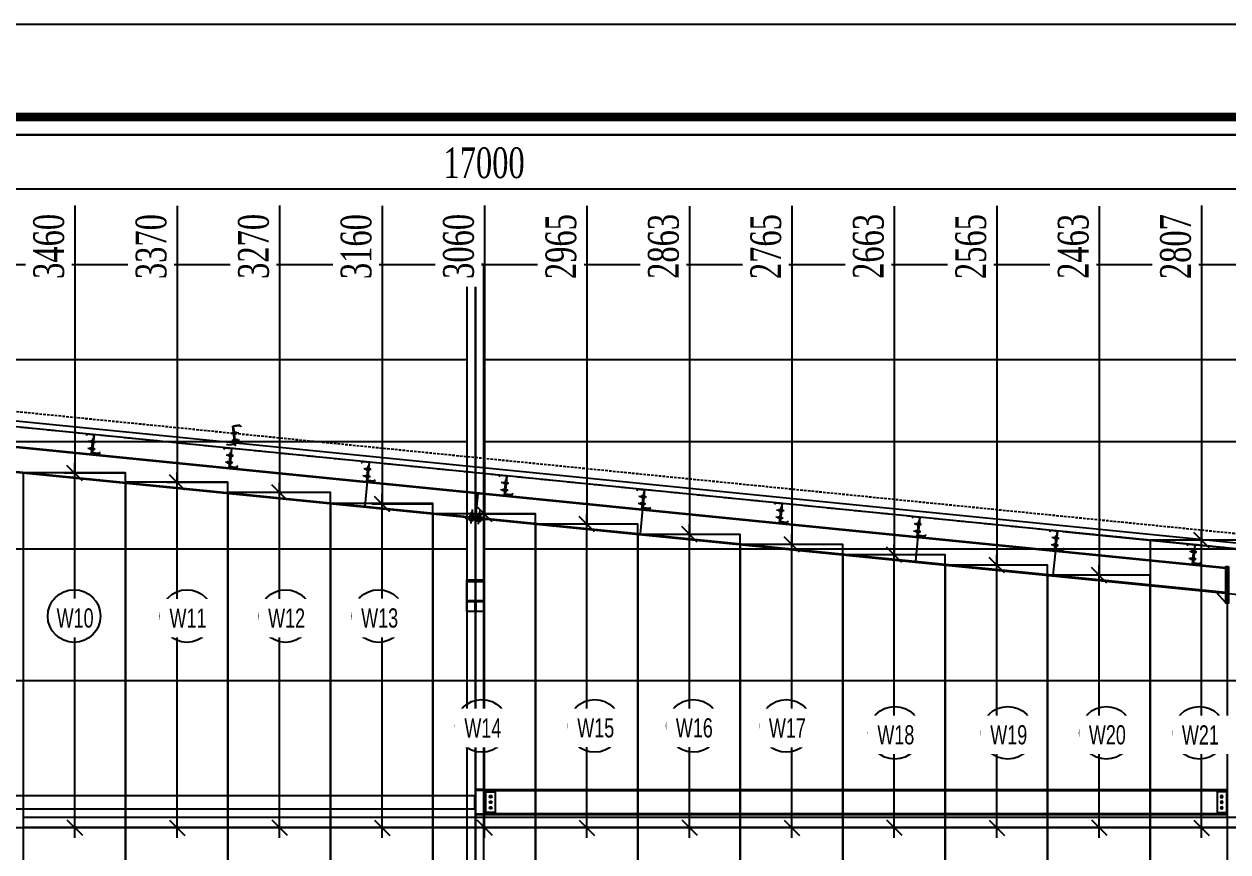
# Model space of a CAD drawing. Header units: inches. Extents: x 315041 to 662841, y -45540 to -35018.
# Drawn here: x 332699.5 to 332817, y -38357.5 to -38276.7 of the extents above; entities that cross this region are included whole.
import ezdxf

# ---------------------------------------------------------------- set-up
doc = ezdxf.new("R2010")
doc.units = ezdxf.units.IN
doc.header["$MEASUREMENT"] = 0
doc.linetypes.add('HIDDEN', pattern=[0.375, 0.25, -0.125])
for name, color, linetype in [('2', 2, 'Continuous'), ('2NET-VE', 8, 'Continuous'), ('3', 3, 'Continuous'), ('5', 5, 'Continuous'), ('6', 6, 'Continuous'), ('7', 7, 'Continuous'), ('8', 8, 'Continuous'), ('BAO KHUNG', 31, 'Continuous'), ('DIM', 8, 'Continuous'), ('GIANG', 1, 'Continuous')]:
    doc.layers.add(name, color=color, linetype=linetype)
doc.styles.add('ST1', font='times.ttf', dxfattribs={"width": 0.7})
doc.styles.add('ST1H', font='vnshxh.shx', dxfattribs={"width": 0.7})
doc.dimstyles.new('100', dxfattribs={"dimtxt": 3, "dimasz": 1.5, "dimexe": 1, "dimexo": 0, "dimgap": 1, "dimtad": 1, "dimdec": 0, "dimlfac": 100, "dimzin": 0, "dimdsep": 46, "dimtxsty": 'ST1', "dimblk": 'OBLIQUE', "dimcen": 1, "dimdle": 1, "dimclrd": 8, "dimclre": 8, "dimclrt": 3, "dimadec": 0, "dimazin": 0, "dimtfac": 1, "dimtdec": 0, "dimtix": 1, "dimtmove": 1, "dimatfit": 3, "dimfxl": 0, "dimtfill": 1, "dimtolj": 1, "dimtzin": 0, "dimlwd": -1, "dimlwe": -1, "dimarcsym": 1})

# ---------------------------------------------------------------- blocks, each defined once
blk = doc.blocks.new('A$C75D82031')
at = {"layer": '2', "color": 157, "linetype": 'Continuous'}
blk.add_lwpolyline([(0, 420), (594, 420), (594, 0), (0, 0)], close=True, dxfattribs=at)
at = {"layer": '7', "color": 147, "linetype": 'Continuous'}
blk.add_lwpolyline([(12.33, 57.61), (581.67, 57.61), (581.67, 409.19), (12.33, 409.19)], close=True, dxfattribs=at)
at = {"layer": 'BAO KHUNG', "color": 167, "linetype": 'Continuous', "const_width": 0.871}
blk.add_lwpolyline([(10.59, 9.07), (583.41, 9.07), (583.41, 410.93), (10.59, 410.93)], close=True, dxfattribs=at)
blk = doc.blocks.new('_Oblique')
at = {"color": 0, "linetype": 'ByBlock', "lineweight": -2}
blk.add_line((-0.5, -0.5), (0.5, 0.5), dxfattribs=at)
blk = doc.blocks.new('*D1036')
at = {"color": 8, "linetype": 'Continuous', "transparency": 16777216}
for p, q in [((332659.42, -38300.28), (332659.42, -38291.81)), ((332829.42, -38328.11), (332829.42, -38291.81)), ((332658.42, -38292.81), (332830.42, -38292.81))]:
    blk.add_line(p, q, dxfattribs=at)
at = {"layer": 'Defpoints', "color": 0, "transparency": 16777216}
for p in [(332829.42, -38292.81), (332659.42, -38300.28), (332829.42, -38328.11)]:
    blk.add_point(p, dxfattribs=at)
at = {"color": 8, "transparency": 16777216, "xscale": 1.5, "yscale": 1.5, "zscale": 1.5, "rotation": 180}
blk.add_blockref('_Oblique', (332659.42, -38292.81), dxfattribs=at)
at = {"color": 8, "transparency": 16777216, "xscale": 1.5, "yscale": 1.5, "zscale": 1.5}
blk.add_blockref('_Oblique', (332829.42, -38292.81), dxfattribs=at)
at = {"color": 3, "transparency": 16777216, "insert": (332744.42, -38290.28), "char_height": 3, "attachment_point": 5, "style": 'ST1', "bg_fill": 3, "box_fill_scale": 1.25, "bg_fill_color": 256, "bg_fill_true_color": 13158600, "bg_fill_transparency": 9393820}
blk.add_mtext('\\A1;17000', dxfattribs=at)
blk = doc.blocks.new('*U160')
at = {"color": 9, "const_width": 22}
blk.add_lwpolyline([(0, 0), (19, 0)], dxfattribs=at)
at = {"layer": '2NET-VE', "color": 8, "linetype": 'Continuous', "ltscale": 0.5}
for p, q in [((0, 10), (19, 10)), ((36, 9), (36, 9)), ((0, -10), (19, -10)), ((36, -9), (36, -9))]:
    blk.add_line(p, q, dxfattribs=at)
at = {"layer": '7', "color": 8, "linetype": 'Continuous'}
for p, q in [((35, 8), (36, 10)), ((35, -8), (37, 8)), ((36, 10), (37, 8)), ((37, 8), (39, 10)), ((38, -8), (40, 8)), ((39, 10), (40, 8)), ((40, 8), (41, 10)), ((40, -8), (42, 8)), ((41, 10), (42, 8)), ((42, 8), (43, 10)), ((43, 10), (44, 8)), ((43, -8), (44, 8)), ((44, 8), (46, 10)), ((45, -8), (47, 8)), ((45, -8), (47, 8)), ((46, 10), (47, 8)), ((47, 8), (48, 10)), ((47, -8), (49, 8)), ((48, 10), (49, 8)), ((49, 8), (51, 10)), ((50, -8), (52, 8)), ((50, -8), (52, 8)), ((50, -8), (52, 8)), ((51, 10), (52, 8)), ((52, 8), (53, 10)), ((52, -8), (54, 8)), ((53, 10), (54, 8)), ((60, 8), (54, 8)), ((60, 8), (60, -8)), ((35, -8), (34, -8)), ((35, -8), (36, -10)), ((35, -8), (35, -8)), ((36, -10), (38, -8)), ((38, -8), (39, -10)), ((39, -10), (40, -8)), ((40, -8), (41, -10)), ((41, -10), (43, -8)), ((43, -8), (43, -10)), ((43, -10), (45, -8)), ((45, -8), (46, -10)), ((46, -10), (47, -8)), ((47, -8), (48, -10)), ((48, -10), (50, -8)), ((50, -8), (51, -10)), ((51, -10), (52, -8)), ((52, -8), (60, -8))]:
    blk.add_line(p, q, dxfattribs=at)
at = {"layer": '8', "color": 8, "linetype": 'Continuous', "ltscale": 10}
blk.add_line((-43, 0), (89, 0), dxfattribs=at)
at = {"layer": '8', "color": 8, "linetype": 'Continuous'}
for p, q in [((-13, 11), (-13, 15)), ((-13, -15), (-13, 15)), ((-1, 19), (-12, 19)), ((-2, 11), (-11, 11)), ((0, 11), (0, 15)), ((0, -15), (0, 15)), ((19, -22), (19, 22)), ((19, 22), (22, 22)), ((22, -22), (22, 22)), ((22, 11), (22, 15)), ((22, -15), (22, 15)), ((23, 19), (33, 19)), ((23, 11), (33, 11)), ((34, 11), (34, 15)), ((34, -15), (34, 15)), ((-13, -11), (-13, -15)), ((-12, -19), (-1, -19)), ((-2, -11), (-11, -11)), ((0, -11), (0, -15)), ((19, -22), (22, -22)), ((22, -11), (22, -15)), ((23, -11), (33, -11)), ((33, -19), (23, -19)), ((34, -11), (34, -15))]:
    blk.add_line(p, q, dxfattribs=at)
for centre, radius, start, end in [((-6, 15), 6.98, 146.602, 180), ((-8, 15), 5.12, 180, 228.5476), ((-8, 7), 5.12, 131.4524, 180), ((-5, 15), 5.12, 311.4524, 0), ((-5, 7), 5.12, 0, 48.5476), ((-7, 15), 6.98, 0, 33.398), ((29, 15), 6.98, 146.602, 180), ((27, 15), 5.12, 180, 228.5476), ((27, 7), 5.12, 131.4524, 180), ((27, 15), 6.98, 0, 33.398), ((29, 15), 5.12, 311.4524, 0), ((29, 7), 5.12, 0, 48.5476), ((-8, -7), 5.12, 180, 228.5476), ((-8, -15), 5.12, 131.4524, 180), ((-6, -15), 6.98, 180, 213.398), ((-5, -7), 5.12, 311.4524, 0), ((-5, -15), 5.12, 0, 48.5476), ((-7, -15), 6.98, 326.602, 0), ((27, -7), 5.12, 180, 228.5476), ((27, -15), 5.12, 131.4524, 180), ((29, -15), 6.98, 180, 213.398), ((29, -7), 5.12, 311.4524, 0), ((29, -15), 5.12, 0, 48.5476), ((27, -15), 6.98, 326.602, 0)]:
    blk.add_arc(centre, radius, start, end, dxfattribs=at)
blk = doc.blocks.new('*U235')
at = {"layer": '2NET-VE', "ltscale": 0.5}
for p, q in [((0, 8), (9, 8)), ((23, 7), (23, 7)), ((0, -8), (9, -8)), ((23, -7), (23, -7))]:
    blk.add_line(p, q, dxfattribs=at)
at = {"layer": '7', "linetype": 'Continuous'}
for p, q in [((22, 6), (23, 8)), ((22, -6), (24, 6)), ((23, 8), (24, 6)), ((24, 6), (25, 8)), ((24, -6), (26, 6)), ((25, 8), (26, 6)), ((26, 6), (27, 8)), ((26, -6), (28, 6)), ((27, 8), (28, 6)), ((28, 6), (29, 8)), ((28, -6), (30, 6)), ((29, 8), (30, 6)), ((30, 6), (31, 8)), ((30, -6), (32, 6)), ((30, -6), (32, 6)), ((31, 8), (32, 6)), ((32, 6), (33, 8)), ((32, -6), (34, 6)), ((33, 8), (34, 6)), ((34, 6), (35, 8)), ((34, -6), (35, 6)), ((34, -6), (35, 6)), ((34, -6), (35, 6)), ((35, 8), (35, 6)), ((35, 6), (37, 8)), ((36, -6), (37, 6)), ((37, 8), (37, 6)), ((42, 6), (37, 6)), ((42, 6), (42, -6)), ((22, -6), (23, -8)), ((22, -6), (22, -6)), ((22, -6), (22, -6)), ((23, -8), (24, -6)), ((24, -6), (25, -8)), ((25, -8), (26, -6)), ((26, -6), (27, -8)), ((27, -8), (28, -6)), ((28, -6), (29, -8)), ((29, -8), (30, -6)), ((30, -6), (31, -8)), ((31, -8), (32, -6)), ((32, -6), (33, -8)), ((33, -8), (34, -6)), ((34, -6), (35, -8)), ((35, -8), (36, -6)), ((36, -6), (42, -6))]:
    blk.add_line(p, q, dxfattribs=at)
at = {"layer": '8', "linetype": 'Continuous'}
for p, q in [((-10, 9), (-10, 12)), ((-10, -12), (-10, 12)), ((-1, 15), (-9, 15)), ((-1, 9), (-9, 9)), ((0, 9), (0, 12)), ((0, -12), (0, 12)), ((9, -18), (9, 18)), ((9, 18), (11, 18)), ((11, -18), (11, 18)), ((11, 9), (11, 12)), ((11, -12), (11, 12)), ((12, 15), (21, 15)), ((13, 9), (20, 9)), ((22, 9), (22, 12)), ((22, -12), (22, 12)), ((-10, -9), (-10, -12)), ((-1, -9), (-9, -9)), ((-9, -15), (-1, -15)), ((0, -9), (0, -12)), ((9, -18), (11, -18)), ((11, -9), (11, -12)), ((21, -15), (12, -15)), ((13, -9), (20, -9)), ((22, -9), (22, -12))]:
    blk.add_line(p, q, dxfattribs=at)
at = {"layer": '8', "ltscale": 10}
blk.add_line((-33, 0), (65, 0), dxfattribs=at)
at = {"layer": '8', "linetype": 'Continuous'}
for centre, radius, start, end in [((-5, 12), 5.58, 146.602, 180), ((-6, 12), 4.1, 180, 228.5476), ((-6, 6), 4.1, 131.4524, 180), ((-6, 12), 5.58, 0, 33.398), ((-4, 12), 4.1, 311.4524, 0), ((-4, 6), 4.1, 0, 48.5476), ((17, 12), 5.58, 146.602, 180), ((16, 12), 4.1, 180, 228.5476), ((16, 6), 4.1, 131.4524, 180), ((18, 12), 4.1, 311.4524, 0), ((18, 6), 4.1, 0, 48.5476), ((16, 12), 5.58, 0, 33.398), ((-6, -6), 4.1, 180, 228.5476), ((-6, -12), 4.1, 131.4524, 180), ((-5, -12), 5.58, 180, 213.398), ((-4, -6), 4.1, 311.4524, 0), ((-4, -12), 4.1, 0, 48.5476), ((-6, -12), 5.58, 326.602, 0), ((16, -6), 4.1, 180, 228.5476), ((16, -12), 4.1, 131.4524, 180), ((17, -12), 5.58, 180, 213.398), ((18, -6), 4.1, 311.4524, 0), ((18, -12), 4.1, 0, 48.5476), ((16, -12), 5.58, 326.602, 0)]:
    blk.add_arc(centre, radius, start, end, dxfattribs=at)
blk = doc.blocks.new('*U234')
at = {"layer": '2NET-VE', "ltscale": 0.5}
for p, q in [((0, 8), (9, 8)), ((23, 7), (23, 7)), ((0, -8), (9, -8)), ((23, -7), (23, -7))]:
    blk.add_line(p, q, dxfattribs=at)
at = {"layer": '7', "linetype": 'Continuous'}
for p, q in [((22, 6), (23, 8)), ((22, -6), (24, 6)), ((23, 8), (24, 6)), ((24, 6), (25, 8)), ((24, -6), (26, 6)), ((25, 8), (26, 6)), ((26, 6), (27, 8)), ((26, -6), (28, 6)), ((27, 8), (28, 6)), ((28, 6), (29, 8)), ((28, -6), (30, 6)), ((29, 8), (30, 6)), ((30, 6), (31, 8)), ((30, -6), (32, 6)), ((30, -6), (32, 6)), ((31, 8), (32, 6)), ((32, 6), (33, 8)), ((32, -6), (34, 6)), ((33, 8), (34, 6)), ((34, 6), (35, 8)), ((34, -6), (35, 6)), ((34, -6), (35, 6)), ((34, -6), (35, 6)), ((35, 8), (35, 6)), ((35, 6), (37, 8)), ((36, -6), (37, 6)), ((37, 8), (37, 6)), ((42, 6), (37, 6)), ((42, 6), (42, -6)), ((22, -6), (23, -8)), ((22, -6), (22, -6)), ((22, -6), (22, -6)), ((23, -8), (24, -6)), ((24, -6), (25, -8)), ((25, -8), (26, -6)), ((26, -6), (27, -8)), ((27, -8), (28, -6)), ((28, -6), (29, -8)), ((29, -8), (30, -6)), ((30, -6), (31, -8)), ((31, -8), (32, -6)), ((32, -6), (33, -8)), ((33, -8), (34, -6)), ((34, -6), (35, -8)), ((35, -8), (36, -6)), ((36, -6), (42, -6))]:
    blk.add_line(p, q, dxfattribs=at)
at = {"layer": '8', "linetype": 'Continuous'}
for p, q in [((-10, 9), (-10, 12)), ((-10, -12), (-10, 12)), ((-1, 15), (-9, 15)), ((-1, 9), (-9, 9)), ((0, 9), (0, 12)), ((0, -12), (0, 12)), ((9, -18), (9, 18)), ((9, 18), (11, 18)), ((11, -18), (11, 18)), ((11, 9), (11, 12)), ((11, -12), (11, 12)), ((12, 15), (21, 15)), ((13, 9), (20, 9)), ((22, 9), (22, 12)), ((22, -12), (22, 12)), ((-10, -9), (-10, -12)), ((-1, -9), (-9, -9)), ((-9, -15), (-1, -15)), ((0, -9), (0, -12)), ((9, -18), (11, -18)), ((11, -9), (11, -12)), ((21, -15), (12, -15)), ((13, -9), (20, -9)), ((22, -9), (22, -12))]:
    blk.add_line(p, q, dxfattribs=at)
at = {"layer": '8', "ltscale": 10}
blk.add_line((-33, 0), (65, 0), dxfattribs=at)
at = {"layer": '8', "linetype": 'Continuous'}
for centre, radius, start, end in [((-5, 12), 5.58, 146.602, 180), ((-6, 12), 4.1, 180, 228.5476), ((-6, 6), 4.1, 131.4524, 180), ((-6, 12), 5.58, 0, 33.398), ((-4, 12), 4.1, 311.4524, 0), ((-4, 6), 4.1, 0, 48.5476), ((17, 12), 5.58, 146.602, 180), ((16, 12), 4.1, 180, 228.5476), ((16, 6), 4.1, 131.4524, 180), ((18, 12), 4.1, 311.4524, 0), ((18, 6), 4.1, 0, 48.5476), ((16, 12), 5.58, 0, 33.398), ((-6, -6), 4.1, 180, 228.5476), ((-6, -12), 4.1, 131.4524, 180), ((-5, -12), 5.58, 180, 213.398), ((-4, -6), 4.1, 311.4524, 0), ((-4, -12), 4.1, 0, 48.5476), ((-6, -12), 5.58, 326.602, 0), ((16, -6), 4.1, 180, 228.5476), ((16, -12), 4.1, 131.4524, 180), ((17, -12), 5.58, 180, 213.398), ((18, -6), 4.1, 311.4524, 0), ((18, -12), 4.1, 0, 48.5476), ((16, -12), 5.58, 326.602, 0)]:
    blk.add_arc(centre, radius, start, end, dxfattribs=at)
blk = doc.blocks.new('XM150')
at = {"layer": '2', "ltscale": 0.015}
for p, q in [((69, 180), (1, 180)), ((1, 1), (1, 180)), ((2, 179), (2, 0)), ((2, 179), (68, 179)), ((75, 166), (68, 179)), ((69, 180), (76, 167)), ((76, 167), (75, 166)), ((-74, 13), (-73, 14)), ((-66, 0), (-74, 13)), ((-73, 14), (-65, 1)), ((2, 0), (-66, 0)), ((-65, 1), (1, 1))]:
    blk.add_line(p, q, dxfattribs=at)
at = {"layer": '5'}
blk.add_lwpolyline([(8, -10), (8, 140), (2, 140), (2, -10), (8, -10)], close=True, dxfattribs=at)
at = {"layer": 'GIANG', "xscale": 0.7499999999999999, "yscale": 0.7499999999999999, "zscale": 0.7499999999999999}
for name, p in [('*U235', (1, 110)), ('*U234', (1, 40))]:
    blk.add_blockref(name, p, dxfattribs=at)
blk = doc.blocks.new('*U962')
at = {"layer": '2', "xscale": 0.008333333333333335, "yscale": 0.008333333333333335, "zscale": 0.008333333333333335, "rotation": 5.710593137616317}
blk.add_blockref('XM150', (0.083, -0.704), dxfattribs=at)
blk = doc.blocks.new('*U963')
at = {"layer": 'DIM', "color": 0, "linetype": 'ByBlock', "lineweight": -2, "transparency": 16777216}
for p in [(0, 0), (-11.194, -1.119), (-22.388, -2.239), (-33.583, -3.358), (-44.777, -4.478), (-55.971, -5.597), (-67.165, -6.717), (-78.359, -7.836), (-89.553, -8.955)]:
    blk.add_blockref('*U962', p, dxfattribs=at)
blk = doc.blocks.new('A$C2C995D6F')
at = {"layer": '7'}
for p, q in [((0.252, 0.126), (0, 0.126)), ((0.126, 0.252), (0.126, 0))]:
    blk.add_line(p, q, dxfattribs=at)
blk.add_circle((0.126, 0.126), 0.0917, dxfattribs=at)
blk = doc.blocks.new('A$C69F028B4')
at = {"layer": '2'}
for points in [[(0, 1.617), (1.375, 1.617), (1.375, 1.667), (0, 1.667)], [(0.667, 0.05), (0.708, 0.05), (0.708, 1.617), (0.667, 1.617)], [(0, 0), (1.375, 0), (1.375, 0.05), (0, 0.05)]]:
    blk.add_lwpolyline(points, close=True, dxfattribs=at)
blk = doc.blocks.new('*D1089')
at = {"color": 8, "linetype": 'Continuous', "transparency": 16777216}
for p, q in [((332704.46, -38294.44), (332704.46, -38320.56)), ((332704.46, -38356.16), (332704.46, -38319.56)), ((332709.42, -38320.56), (332703.46, -38320.56)), ((332709.42, -38355.16), (332703.46, -38355.16))]:
    blk.add_line(p, q, dxfattribs=at)
at = {"layer": 'Defpoints', "color": 0, "transparency": 16777216}
for p in [(332704.46, -38320.56), (332709.42, -38320.56), (332709.42, -38355.16)]:
    blk.add_point(p, dxfattribs=at)
at = {"color": 8, "transparency": 16777216, "xscale": 1.5, "yscale": 1.5, "zscale": 1.5}
for p, rotation in [((332704.46, -38320.56), 90), ((332704.46, -38355.16), 270)]:
    blk.add_blockref('_Oblique', p, dxfattribs=dict(at, rotation=rotation))
at = {"color": 5, "transparency": 16777216, "insert": (332701.94, -38298.42), "char_height": 3, "attachment_point": 5, "rotation": 90, "style": 'ST1', "bg_fill": 3, "box_fill_scale": 1.25, "bg_fill_color": 256, "bg_fill_true_color": 13158600, "bg_fill_transparency": 1019152}
blk.add_mtext('\\A1;3460', dxfattribs=at)
blk = doc.blocks.new('*D1090')
at = {"color": 8, "linetype": 'Continuous', "transparency": 16777216}
for p, q in [((332714.46, -38294.46), (332714.46, -38321.48)), ((332719.42, -38321.48), (332713.46, -38321.48)), ((332714.46, -38356.17), (332714.46, -38320.48)), ((332719.42, -38355.17), (332713.46, -38355.17))]:
    blk.add_line(p, q, dxfattribs=at)
at = {"layer": 'Defpoints', "color": 0, "transparency": 16777216}
for p in [(332714.46, -38321.48), (332719.42, -38321.48), (332719.42, -38355.17)]:
    blk.add_point(p, dxfattribs=at)
at = {"color": 8, "transparency": 16777216, "xscale": 1.5, "yscale": 1.5, "zscale": 1.5}
for p, rotation in [((332714.46, -38321.48), 90), ((332714.46, -38355.17), 270)]:
    blk.add_blockref('_Oblique', p, dxfattribs=dict(at, rotation=rotation))
at = {"color": 5, "transparency": 16777216, "insert": (332711.93, -38298.44), "char_height": 3, "attachment_point": 5, "rotation": 90, "style": 'ST1', "bg_fill": 3, "box_fill_scale": 1.25, "bg_fill_color": 256, "bg_fill_true_color": 13158600, "bg_fill_transparency": 11621044}
blk.add_mtext('\\A1;3370', dxfattribs=at)
blk = doc.blocks.new('*D1091')
at = {"color": 8, "linetype": 'Continuous', "transparency": 16777216}
for p, q in [((332724.46, -38294.44), (332724.46, -38322.46)), ((332724.46, -38356.16), (332724.46, -38321.46)), ((332729.42, -38322.46), (332723.46, -38322.46)), ((332729.42, -38355.16), (332723.46, -38355.16))]:
    blk.add_line(p, q, dxfattribs=at)
at = {"layer": 'Defpoints', "color": 0, "transparency": 16777216}
for p in [(332724.46, -38322.46), (332729.42, -38322.46), (332729.42, -38355.16)]:
    blk.add_point(p, dxfattribs=at)
at = {"color": 8, "transparency": 16777216, "xscale": 1.5, "yscale": 1.5, "zscale": 1.5}
for p, rotation in [((332724.46, -38322.46), 90), ((332724.46, -38355.16), 270)]:
    blk.add_blockref('_Oblique', p, dxfattribs=dict(at, rotation=rotation))
at = {"color": 5, "transparency": 16777216, "insert": (332721.93, -38298.42), "char_height": 3, "attachment_point": 5, "rotation": 90, "style": 'ST1', "bg_fill": 3, "box_fill_scale": 1.25, "bg_fill_color": 256, "bg_fill_true_color": 13158600, "bg_fill_transparency": 11621044}
blk.add_mtext('\\A1;3270', dxfattribs=at)
blk = doc.blocks.new('*D1092')
at = {"color": 8, "linetype": 'Continuous', "transparency": 16777216}
for p, q in [((332734.46, -38294.46), (332734.46, -38323.58)), ((332734.46, -38356.17), (332734.46, -38322.58)), ((332739.42, -38323.58), (332733.46, -38323.58)), ((332739.42, -38355.17), (332733.46, -38355.17))]:
    blk.add_line(p, q, dxfattribs=at)
at = {"layer": 'Defpoints', "color": 0, "transparency": 16777216}
for p in [(332734.46, -38323.58), (332739.42, -38323.58), (332739.42, -38355.17)]:
    blk.add_point(p, dxfattribs=at)
at = {"color": 8, "transparency": 16777216, "xscale": 1.5, "yscale": 1.5, "zscale": 1.5}
for p, rotation in [((332734.46, -38323.58), 90), ((332734.46, -38355.17), 270)]:
    blk.add_blockref('_Oblique', p, dxfattribs=dict(at, rotation=rotation))
at = {"color": 5, "transparency": 16777216, "insert": (332731.94, -38298.44), "char_height": 3, "attachment_point": 5, "rotation": 90, "style": 'ST1', "bg_fill": 3, "box_fill_scale": 1.25, "bg_fill_color": 256, "bg_fill_true_color": 13158600, "bg_fill_transparency": 11621044}
blk.add_mtext('\\A1;3160', dxfattribs=at)
blk = doc.blocks.new('*D1093')
at = {"color": 8, "linetype": 'Continuous', "transparency": 16777216}
for p, q in [((332744.46, -38294.44), (332744.46, -38324.56)), ((332744.46, -38356.16), (332744.46, -38323.56)), ((332749.42, -38324.56), (332743.46, -38324.56)), ((332749.42, -38355.16), (332743.46, -38355.16))]:
    blk.add_line(p, q, dxfattribs=at)
at = {"layer": 'Defpoints', "color": 0, "transparency": 16777216}
for p in [(332744.46, -38324.56), (332749.42, -38324.56), (332749.42, -38355.16)]:
    blk.add_point(p, dxfattribs=at)
at = {"color": 8, "transparency": 16777216, "xscale": 1.5, "yscale": 1.5, "zscale": 1.5}
for p, rotation in [((332744.46, -38324.56), 90), ((332744.46, -38355.16), 270)]:
    blk.add_blockref('_Oblique', p, dxfattribs=dict(at, rotation=rotation))
at = {"color": 5, "transparency": 16777216, "insert": (332741.94, -38298.42), "char_height": 3, "attachment_point": 5, "rotation": 90, "style": 'ST1', "bg_fill": 3, "box_fill_scale": 1.25, "bg_fill_color": 256, "bg_fill_true_color": 13158600, "bg_fill_transparency": 9778192}
blk.add_mtext('\\A1;3060', dxfattribs=at)
blk = doc.blocks.new('*D1094')
at = {"color": 8, "linetype": 'Continuous', "transparency": 16777216}
for p, q in [((332754.46, -38294.47), (332754.46, -38325.53)), ((332754.46, -38356.17), (332754.46, -38324.53)), ((332759.42, -38325.53), (332753.46, -38325.53)), ((332759.42, -38355.17), (332753.46, -38355.17))]:
    blk.add_line(p, q, dxfattribs=at)
at = {"layer": 'Defpoints', "color": 0, "transparency": 16777216}
for p in [(332754.46, -38325.53), (332759.42, -38325.53), (332759.42, -38355.17)]:
    blk.add_point(p, dxfattribs=at)
at = {"color": 8, "transparency": 16777216, "xscale": 1.5, "yscale": 1.5, "zscale": 1.5}
for p, rotation in [((332754.46, -38325.53), 90), ((332754.46, -38355.17), 270)]:
    blk.add_blockref('_Oblique', p, dxfattribs=dict(at, rotation=rotation))
at = {"color": 5, "transparency": 16777216, "insert": (332751.93, -38298.44), "char_height": 3, "attachment_point": 5, "rotation": 90, "style": 'ST1', "bg_fill": 3, "box_fill_scale": 1.25, "bg_fill_color": 256, "bg_fill_true_color": 13158600, "bg_fill_transparency": 9783136}
blk.add_mtext('\\A1;2965', dxfattribs=at)
blk = doc.blocks.new('*D1095')
at = {"color": 8, "linetype": 'Continuous', "transparency": 16777216}
for p, q in [((332764.46, -38294.48), (332764.46, -38326.53)), ((332764.46, -38356.16), (332764.46, -38325.53)), ((332769.42, -38326.53), (332763.46, -38326.53)), ((332769.42, -38355.16), (332763.46, -38355.16))]:
    blk.add_line(p, q, dxfattribs=at)
at = {"layer": 'Defpoints', "color": 0, "transparency": 16777216}
for p in [(332764.46, -38326.53), (332769.42, -38326.53), (332769.42, -38355.16)]:
    blk.add_point(p, dxfattribs=at)
at = {"color": 8, "transparency": 16777216, "xscale": 1.5, "yscale": 1.5, "zscale": 1.5}
for p, rotation in [((332764.46, -38326.53), 90), ((332764.46, -38355.16), 270)]:
    blk.add_blockref('_Oblique', p, dxfattribs=dict(at, rotation=rotation))
at = {"color": 5, "transparency": 16777216, "insert": (332761.94, -38298.42), "char_height": 3, "attachment_point": 5, "rotation": 90, "style": 'ST1', "bg_fill": 3, "box_fill_scale": 1.25, "bg_fill_color": 256, "bg_fill_true_color": 13158600, "bg_fill_transparency": 9788096}
blk.add_mtext('\\A1;2863', dxfattribs=at)
blk = doc.blocks.new('*D1096')
at = {"color": 8, "linetype": 'Continuous', "transparency": 16777216}
for p, q in [((332774.46, -38294.47), (332774.46, -38327.53)), ((332774.46, -38356.17), (332774.46, -38326.53)), ((332779.42, -38327.53), (332773.46, -38327.53)), ((332779.42, -38355.17), (332773.46, -38355.17))]:
    blk.add_line(p, q, dxfattribs=at)
at = {"layer": 'Defpoints', "color": 0, "transparency": 16777216}
for p in [(332774.46, -38327.53), (332779.42, -38327.53), (332779.42, -38355.17)]:
    blk.add_point(p, dxfattribs=at)
at = {"color": 8, "transparency": 16777216, "xscale": 1.5, "yscale": 1.5, "zscale": 1.5}
for p, rotation in [((332774.46, -38327.53), 90), ((332774.46, -38355.17), 270)]:
    blk.add_blockref('_Oblique', p, dxfattribs=dict(at, rotation=rotation))
at = {"color": 5, "transparency": 16777216, "insert": (332771.93, -38298.44), "char_height": 3, "attachment_point": 5, "rotation": 90, "style": 'ST1', "bg_fill": 3, "box_fill_scale": 1.25, "bg_fill_color": 256, "bg_fill_true_color": 13158600, "bg_fill_transparency": 9793040}
blk.add_mtext('\\A1;2765', dxfattribs=at)
blk = doc.blocks.new('*D1097')
at = {"color": 8, "linetype": 'Continuous', "transparency": 16777216}
for p, q in [((332784.46, -38294.48), (332784.46, -38328.53)), ((332789.42, -38328.53), (332783.46, -38328.53)), ((332784.46, -38356.16), (332784.46, -38327.53)), ((332789.42, -38355.16), (332783.46, -38355.16))]:
    blk.add_line(p, q, dxfattribs=at)
at = {"layer": 'Defpoints', "color": 0, "transparency": 16777216}
for p in [(332784.46, -38328.53), (332789.42, -38328.53), (332789.42, -38355.16)]:
    blk.add_point(p, dxfattribs=at)
at = {"color": 8, "transparency": 16777216, "xscale": 1.5, "yscale": 1.5, "zscale": 1.5}
for p, rotation in [((332784.46, -38328.53), 90), ((332784.46, -38355.16), 270)]:
    blk.add_blockref('_Oblique', p, dxfattribs=dict(at, rotation=rotation))
at = {"color": 5, "transparency": 16777216, "insert": (332781.94, -38298.42), "char_height": 3, "attachment_point": 5, "rotation": 90, "style": 'ST1', "bg_fill": 3, "box_fill_scale": 1.25, "bg_fill_color": 256, "bg_fill_true_color": 13158600, "bg_fill_transparency": 11621044}
blk.add_mtext('\\A1;2663', dxfattribs=at)
blk = doc.blocks.new('*D1098')
at = {"color": 8, "linetype": 'Continuous', "transparency": 16777216}
for p, q in [((332794.46, -38294.47), (332794.46, -38329.53)), ((332794.46, -38356.17), (332794.46, -38328.53)), ((332799.42, -38329.53), (332793.46, -38329.53)), ((332799.42, -38355.17), (332793.46, -38355.17))]:
    blk.add_line(p, q, dxfattribs=at)
at = {"layer": 'Defpoints', "color": 0, "transparency": 16777216}
for p in [(332794.46, -38329.53), (332799.42, -38329.53), (332799.42, -38355.17)]:
    blk.add_point(p, dxfattribs=at)
at = {"color": 8, "transparency": 16777216, "xscale": 1.5, "yscale": 1.5, "zscale": 1.5}
for p, rotation in [((332794.46, -38329.53), 90), ((332794.46, -38355.17), 270)]:
    blk.add_blockref('_Oblique', p, dxfattribs=dict(at, rotation=rotation))
at = {"color": 5, "transparency": 16777216, "insert": (332791.94, -38298.44), "char_height": 3, "attachment_point": 5, "rotation": 90, "style": 'ST1', "bg_fill": 3, "box_fill_scale": 1.25, "bg_fill_color": 256, "bg_fill_true_color": 13158600, "bg_fill_transparency": 11621172}
blk.add_mtext('\\A1;2565', dxfattribs=at)
blk = doc.blocks.new('*D1099')
at = {"color": 8, "linetype": 'Continuous', "transparency": 16777216}
for p, q in [((332804.46, -38294.48), (332804.46, -38330.53)), ((332804.46, -38356.16), (332804.46, -38329.53)), ((332809.42, -38330.53), (332803.46, -38330.53)), ((332809.42, -38355.16), (332803.46, -38355.16))]:
    blk.add_line(p, q, dxfattribs=at)
at = {"layer": 'Defpoints', "color": 0, "transparency": 16777216}
for p in [(332804.46, -38330.53), (332809.42, -38330.53), (332809.42, -38355.16)]:
    blk.add_point(p, dxfattribs=at)
at = {"color": 8, "transparency": 16777216, "xscale": 1.5, "yscale": 1.5, "zscale": 1.5}
for p, rotation in [((332804.46, -38330.53), 90), ((332804.46, -38355.16), 270)]:
    blk.add_blockref('_Oblique', p, dxfattribs=dict(at, rotation=rotation))
at = {"color": 5, "transparency": 16777216, "insert": (332801.94, -38298.42), "char_height": 3, "attachment_point": 5, "rotation": 90, "style": 'ST1', "bg_fill": 3, "box_fill_scale": 1.25, "bg_fill_color": 256, "bg_fill_true_color": 13158600, "bg_fill_transparency": 1019152}
blk.add_mtext('\\A1;2463', dxfattribs=at)
blk = doc.blocks.new('*D1100')
at = {"color": 8, "linetype": 'Continuous', "transparency": 16777216}
for p, q in [((332814.46, -38294.44), (332814.46, -38327.11)), ((332814.46, -38356.17), (332814.46, -38326.11)), ((332819.42, -38327.11), (332813.46, -38327.11)), ((332819.42, -38355.17), (332813.46, -38355.17))]:
    blk.add_line(p, q, dxfattribs=at)
at = {"layer": 'Defpoints', "color": 0, "transparency": 16777216}
for p in [(332814.46, -38327.11), (332819.42, -38327.11), (332819.42, -38355.17)]:
    blk.add_point(p, dxfattribs=at)
at = {"color": 8, "transparency": 16777216, "xscale": 1.5, "yscale": 1.5, "zscale": 1.5}
for p, rotation in [((332814.46, -38327.11), 90), ((332814.46, -38355.17), 270)]:
    blk.add_blockref('_Oblique', p, dxfattribs=dict(at, rotation=rotation))
at = {"color": 5, "transparency": 16777216, "insert": (332811.93, -38298.44), "char_height": 3, "attachment_point": 5, "rotation": 90, "style": 'ST1', "bg_fill": 3, "box_fill_scale": 1.25, "bg_fill_color": 256, "bg_fill_true_color": 13158600, "bg_fill_transparency": 11621560}
blk.add_mtext('\\A1;2807', dxfattribs=at)

msp = doc.modelspace()

# ---------------------------------------------------------------- linework, layer by layer
at = {"color": 8}
msp.add_lwpolyline([(332591.7733, -38287.5287), (332876.4423, -38287.5287), (332876.4423, -38639.1085), (332591.7733, -38639.1085)], close=True, dxfattribs=at)
at = {"color": 5}
for points in [[(332699.4248, -38355.1049), (332709.4248, -38355.1049), (332709.4248, -38320.5298), (332699.4248, -38320.5298)], [(332709.4248, -38355.1049), (332719.4248, -38355.1049), (332719.4248, -38321.4494), (332709.4248, -38321.4494)], [(332719.4248, -38355.1049), (332729.4248, -38355.1049), (332729.4248, -38322.4494), (332719.4248, -38322.4494)], [(332729.4248, -38355.1049), (332739.4248, -38355.1049), (332739.4248, -38323.5298), (332729.4248, -38323.5298)], [(332739.4248, -38355.1049), (332749.4248, -38355.1049), (332749.4248, -38324.5298), (332739.4248, -38324.5298)], [(332749.4248, -38355.1049), (332759.4248, -38355.1049), (332759.4248, -38325.5298), (332749.4248, -38325.5298)], [(332759.4248, -38355.1049), (332769.4248, -38355.1049), (332769.4248, -38326.5298), (332759.4248, -38326.5298)], [(332809.4248, -38355.1049), (332819.4248, -38355.1049), (332819.4248, -38327.1079), (332809.4248, -38327.1079)], [(332769.4248, -38355.1049), (332779.4248, -38355.1049), (332779.4248, -38327.5298), (332769.4248, -38327.5298)], [(332779.4248, -38355.1049), (332789.4248, -38355.1049), (332789.4248, -38328.5298), (332779.4248, -38328.5298)], [(332789.4248, -38355.1049), (332799.4248, -38355.1049), (332799.4248, -38329.5298), (332789.4248, -38329.5298)], [(332799.4248, -38355.1049), (332809.4248, -38355.1049), (332809.4248, -38330.5298), (332799.4248, -38330.5298)]]:
    msp.add_lwpolyline(points, close=True, dxfattribs=at)
at = {"color": 4}
for points in [[(332699.4248, -38410.1749), (332709.4248, -38410.1749), (332709.4248, -38354.1749), (332699.4248, -38354.1749)], [(332709.4248, -38410.1749), (332719.4248, -38410.1749), (332719.4248, -38354.1749), (332709.4248, -38354.1749)], [(332719.4248, -38410.1749), (332729.4248, -38410.1749), (332729.4248, -38354.1749), (332719.4248, -38354.1749)], [(332729.4248, -38410.1749), (332739.4248, -38410.1749), (332739.4248, -38354.1749), (332729.4248, -38354.1749)], [(332739.4248, -38410.1749), (332749.4248, -38410.1749), (332749.4248, -38354.1749), (332739.4248, -38354.1749)], [(332749.4248, -38410.1749), (332759.4248, -38410.1749), (332759.4248, -38354.1749), (332749.4248, -38354.1749)], [(332759.4248, -38410.1749), (332769.4248, -38410.1749), (332769.4248, -38354.1749), (332759.4248, -38354.1749)], [(332769.4248, -38410.1749), (332779.4248, -38410.1749), (332779.4248, -38354.1749), (332769.4248, -38354.1749)], [(332779.4248, -38410.1749), (332789.4248, -38410.1749), (332789.4248, -38354.1749), (332779.4248, -38354.1749)], [(332789.4248, -38410.1749), (332799.4248, -38410.1749), (332799.4248, -38354.1749), (332789.4248, -38354.1749)], [(332799.4248, -38410.1749), (332809.4248, -38410.1749), (332809.4248, -38354.1749), (332799.4248, -38354.1749)], [(332809.4248, -38410.1749), (332819.4248, -38410.1749), (332819.4248, -38354.1749), (332809.4248, -38354.1749)]]:
    msp.add_lwpolyline(points, close=True, dxfattribs=at)
at = {"layer": '2', "color": 9}
for p, q in [((332825.7237, -38340.8416), (332661.4248, -38340.8416)), ((332825.7237, -38355.1749), (332661.4248, -38355.1749))]:
    msp.add_line(p, q, dxfattribs=at)
at = {"layer": '3', "color": 9}
for p, q in [((332823.6062, -38327.9733), (332695.2248, -38315.1351)), ((332823.5515, -38328.5206), (332695.2248, -38315.6879))]:
    msp.add_line(p, q, dxfattribs=at)
at = {"layer": '5', "color": 9}
for p, q in [((332661.4346, -38300.1758), (332825.7154, -38300.1758)), ((332661.4346, -38309.4641), (332742.7498, -38309.4641)), ((332744.3998, -38309.4641), (332825.7154, -38309.4641)), ((332661.4346, -38317.4824), (332742.7498, -38317.4824)), ((332744.3998, -38317.4824), (332825.7154, -38317.4824)), ((332742.7498, -38327.9806), (332661.3248, -38327.9806)), ((332825.8237, -38327.9806), (332744.3998, -38327.9806))]:
    msp.add_line(p, q, dxfattribs=at)
at = {"layer": '6', "color": 9, "linetype": 'HIDDEN'}
msp.add_lwpolyline([(332823.3358, -38328.499), (332695.6461, -38315.73), (332695.7955, -38314.2359), (332823.4852, -38327.0049)], close=True, dxfattribs=at)
at = {"layer": '6', "color": 9}
msp.add_lwpolyline([(332816.9753, -38351.6758), (332815.9753, -38351.6758), (332815.9753, -38353.6758), (332816.9753, -38353.6758)], close=True, dxfattribs=at)
at = {"layer": '8', "color": 9}
for p, q in [((332695.3448, -38317.6094), (332816.8353, -38329.7584)), ((332695.3448, -38317.6898), (332816.8353, -38329.8388)), ((332695.3448, -38320.0414), (332816.8353, -38332.1905)), ((332695.3448, -38320.1218), (332816.8353, -38332.2709)), ((332733.0238, -38321.3773), (332732.783, -38323.7853)), ((332743.5647, -38324.8634), (332743.7976, -38322.535)), ((332743.6244, -38324.8694), (332743.8573, -38322.541)), ((332759.8898, -38324.0639), (332759.649, -38326.4719)), ((332786.7558, -38326.7505), (332786.515, -38329.1585)), ((332800.1888, -38328.0938), (332799.948, -38330.5018)), ((332816.8353, -38333.2064), (332815.8873, -38332.1741)), ((332816.9753, -38412.2758), (332816.9753, -38333.2564))]:
    msp.add_line(p, q, dxfattribs=at)
for points in [[(332742.7498, -38300.1758), (332742.7498, -38412.2758), (332744.3998, -38412.2758), (332744.3998, -38300.1758)], [(332743.5448, -38300.1758), (332743.5448, -38412.2758), (332743.6048, -38412.2758), (332743.6048, -38300.1758)], [(332744.6048, -38351.5258), (332816.8753, -38351.5258)], [(332816.8753, -38353.8258), (332744.6048, -38353.8258)]]:
    msp.add_lwpolyline(points, dxfattribs=at)
for points in [[(332742.7498, -38333.0731), (332744.3998, -38333.0731), (332744.3998, -38300.1758), (332742.7498, -38300.1758)], [(332744.4883, -38325.1568), (332742.6375, -38324.9717), (332742.6494, -38324.8523), (332744.5002, -38325.0374)], [(332816.9553, -38329.6564), (332816.9553, -38333.2564), (332816.8353, -38333.2564), (332816.8353, -38329.6564)], [(332817.0753, -38329.6564), (332817.0753, -38333.2564), (332816.9553, -38333.2564), (332816.9553, -38329.6564)], [(332742.7498, -38330.9731), (332744.3998, -38330.9731), (332744.3998, -38334.0731), (332742.7498, -38334.0731)], [(332743.5498, -38333.0731), (332743.5998, -38333.0731), (332743.5998, -38334.0731), (332743.5498, -38334.0731)], [(332670.1748, -38353.3108), (332743.5248, -38353.3108), (332743.5248, -38352.0408), (332670.1748, -38352.0408)], [(332743.6048, -38351.5058), (332744.5048, -38351.5058), (332744.5048, -38351.4258), (332743.6048, -38351.4258)], [(332816.8753, -38353.9258), (332744.6048, -38353.9258), (332744.6048, -38351.4258), (332816.8753, -38351.4258)], [(332743.6048, -38353.8458), (332744.5048, -38353.8458), (332744.5048, -38353.9258), (332743.6048, -38353.9258)]]:
    msp.add_lwpolyline(points, close=True, dxfattribs=at)
msp.add_lwpolyline([(332743.6048, -38351.5058), (332744.5048, -38351.5058), (332744.5048, -38351.5758, 0.41421356), (332744.6048, -38351.6758), (332745.5048, -38351.6758), (332745.5048, -38353.6758), (332744.6048, -38353.6758, 0.41421356), (332744.5048, -38353.7758), (332744.5048, -38353.8458), (332743.6048, -38353.8458), (332743.6048, -38351.5058)], format="xyb", dxfattribs=at)

# ---------------------------------------------------------------- block references
at = {"color": 1}
msp.add_blockref('A$C75D82031', (332579.4423, -38696.7186), dxfattribs=at)
at = {"layer": '2', "color": 9, "xscale": 0.009999999964592644, "yscale": 0.01000000000203727, "zscale": 0.01, "rotation": 5.710593154092154}
msp.add_blockref('XM150', (332720.0812, -38317.7469), dxfattribs=at)
at = {"layer": '2', "color": 9, "xscale": -1.200000000011642, "yscale": 1.19999999999709, "zscale": 1.2}
for p in [(332816.5764, -38352.2769), (332816.5764, -38352.8269), (332816.5764, -38353.3769)]:
    msp.add_blockref('A$C2C995D6F', p, dxfattribs=at)
at = {"layer": '8', "color": 9, "yscale": 0.01043478260544362, "zscale": 0.01043478260892343}
for p, xscale, rotation in [((332743.1947, -38325.0274), -0.01043478261367701, 264.2894067432417), ((332743.931, -38325.1011), 0.01043478261367701, 84.28940674324168)]:
    msp.add_blockref('*U160', p, dxfattribs=dict(at, xscale=xscale, rotation=rotation))
at = {"layer": '8', "color": 9, "xscale": 1.200000000011642, "yscale": 1.19999999999709, "zscale": 1.2}
for name, p in [('A$C69F028B4', (332742.7498, -38333.0731)), ('A$C2C995D6F', (332744.9037, -38352.2769)), ('A$C2C995D6F', (332744.9037, -38352.8269)), ('A$C2C995D6F', (332744.9037, -38353.3769))]:
    msp.add_blockref(name, p, dxfattribs=at)
at = {"layer": 'DIM', "color": 9, "xscale": -1.200000000011642, "yscale": 1.19999999999709, "zscale": 1.2}
msp.add_blockref('*U963', (332706.2876, -38317.7489), dxfattribs=at)

# ---------------------------------------------------------------- next in the draw order: dimensions: what is measured, and where the dimension line sits
at = {"color": 6}
dim = msp.add_linear_dim(base=(332829.4248, -38292.8088), p1=(332659.4248, -38300.2758), p2=(332829.4248, -38328.1079), dimstyle='100', dxfattribs=at)
dim.commit()
dim.dimension.update_dxf_attribs({"geometry": '*D1036', "text_midpoint": (332744.4248, -38290.2785)})

# ---------------------------------------------------------------- next in the draw order: linework, layer by layer
at = {"color": 1, "true_color": 0xfa051e}
msp.add_line((332800.8735, -38326.2528), (332829.4248, -38329.1079), dxfattribs=at)
msp.add_lwpolyline([(332659.4248, -38323.6898), (332695.2248, -38320.1098), (332829.4248, -38333.5298)], dxfattribs=at)

# ---------------------------------------------------------------- next in the draw order: dimensions: what is measured, and where the dimension line sits
dim = msp.add_linear_dim(base=(332704.4632, -38320.5598), p1=(332709.4248, -38355.1559), p2=(332709.4248, -38320.5598), angle=90, dimstyle='100', override={"dimclrt": 5}, dxfattribs=at)
dim.commit()
dim.dimension.update_dxf_attribs({"geometry": '*D1089', "text_midpoint": (332701.9372, -38298.4193), "dimtype": 160})

# ---------------------------------------------------------------- next in the draw order: texts
at = {"color": 5, "insert": (332706.3067, -38334.7085), "char_height": 1.875, "attachment_point": 6, "style": 'ST1H', "bg_fill": 2}
msp.add_mtext('\\A1;W10', dxfattribs=at)

# ---------------------------------------------------------------- next in the draw order: dimensions: what is measured, and where the dimension line sits
at = {"color": 1, "true_color": 0xfa051e}
dim = msp.add_linear_dim(base=(332714.4632, -38321.4794), p1=(332719.4248, -38355.1749), p2=(332719.4248, -38321.4794), angle=90, dimstyle='100', override={"dimclrt": 5}, dxfattribs=at)
dim.commit()
dim.dimension.update_dxf_attribs({"geometry": '*D1090', "text_midpoint": (332711.9372, -38298.4383), "dimtype": 160})

# ---------------------------------------------------------------- next in the draw order: linework, layer by layer
at = {"color": 5}
for centre in [(332704.403, -38334.5045), (332715.4207, -38334.5045)]:
    msp.add_circle(centre, 2.571, dxfattribs=at)

# ---------------------------------------------------------------- next in the draw order: dimensions: what is measured, and where the dimension line sits
at = {"color": 1, "true_color": 0xfa051e}
dim = msp.add_linear_dim(base=(332724.4632, -38322.4594), p1=(332729.4248, -38355.1559), p2=(332729.4248, -38322.4594), angle=90, dimstyle='100', override={"dimclrt": 5}, dxfattribs=at)
dim.commit()
dim.dimension.update_dxf_attribs({"geometry": '*D1091', "text_midpoint": (332721.9372, -38298.4193), "dimtype": 160})

# ---------------------------------------------------------------- next in the draw order: linework, layer by layer
at = {"color": 5}
msp.add_circle((332725.0463, -38334.5045), 2.571, dxfattribs=at)

# ---------------------------------------------------------------- next in the draw order: texts
at = {"color": 5, "insert": (332717.3243, -38334.7085), "char_height": 1.875, "attachment_point": 6, "style": 'ST1H', "bg_fill": 2}
msp.add_mtext('\\A1;W11', dxfattribs=at)

# ---------------------------------------------------------------- next in the draw order: dimensions: what is measured, and where the dimension line sits
at = {"color": 1, "true_color": 0xfa051e}
dim = msp.add_linear_dim(base=(332734.4632, -38323.5798), p1=(332739.4248, -38355.1749), p2=(332739.4248, -38323.5798), angle=90, dimstyle='100', override={"dimclrt": 5}, dxfattribs=at)
dim.commit()
dim.dimension.update_dxf_attribs({"geometry": '*D1092', "text_midpoint": (332731.9372, -38298.4383), "dimtype": 160})

# ---------------------------------------------------------------- next in the draw order: linework, layer by layer
at = {"color": 5}
msp.add_circle((332734.1274, -38334.5045), 2.571, dxfattribs=at)

# ---------------------------------------------------------------- next in the draw order: texts
at = {"color": 5, "insert": (332726.95, -38334.7085), "char_height": 1.875, "attachment_point": 6, "style": 'ST1H', "bg_fill": 2}
msp.add_mtext('\\A1;W12', dxfattribs=at)

# ---------------------------------------------------------------- next in the draw order: dimensions: what is measured, and where the dimension line sits
at = {"color": 1, "true_color": 0xfa051e}
dim = msp.add_linear_dim(base=(332744.4632, -38324.5598), p1=(332749.4248, -38355.1559), p2=(332749.4248, -38324.5598), angle=90, dimstyle='100', override={"dimclrt": 5}, dxfattribs=at)
dim.commit()
dim.dimension.update_dxf_attribs({"geometry": '*D1093', "text_midpoint": (332741.9372, -38298.4193), "dimtype": 160})

# ---------------------------------------------------------------- next in the draw order: linework, layer by layer
at = {"color": 5}
msp.add_circle((332744.2005, -38345.2309), 2.571, dxfattribs=at)

# ---------------------------------------------------------------- next in the draw order: texts
at = {"color": 5, "insert": (332736.031, -38334.7085), "char_height": 1.875, "attachment_point": 6, "style": 'ST1H', "bg_fill": 2}
msp.add_mtext('\\A1;W13', dxfattribs=at)

# ---------------------------------------------------------------- next in the draw order: dimensions: what is measured, and where the dimension line sits
at = {"color": 1, "true_color": 0xfa051e}
dim = msp.add_linear_dim(base=(332754.4632, -38325.5298), p1=(332759.4248, -38355.1749), p2=(332759.4248, -38325.5298), angle=90, dimstyle='100', override={"dimclrt": 5}, dxfattribs=at)
dim.commit()
dim.dimension.update_dxf_attribs({"geometry": '*D1094', "text_midpoint": (332751.9372, -38298.4383), "dimtype": 160})

# ---------------------------------------------------------------- next in the draw order: linework, layer by layer
at = {"color": 5}
msp.add_circle((332755.2182, -38345.2309), 2.571, dxfattribs=at)

# ---------------------------------------------------------------- next in the draw order: texts
at = {"color": 5, "insert": (332746.1042, -38345.435), "char_height": 1.875, "attachment_point": 6, "style": 'ST1H', "bg_fill": 2}
msp.add_mtext('\\A1;W14', dxfattribs=at)

# ---------------------------------------------------------------- next in the draw order: dimensions: what is measured, and where the dimension line sits
at = {"color": 1, "true_color": 0xfa051e}
dim = msp.add_linear_dim(base=(332764.4632, -38326.5298), p1=(332769.4248, -38355.1559), p2=(332769.4248, -38326.5298), angle=90, dimstyle='100', override={"dimclrt": 5}, dxfattribs=at)
dim.commit()
dim.dimension.update_dxf_attribs({"geometry": '*D1095', "text_midpoint": (332761.9372, -38298.4193), "dimtype": 160})

# ---------------------------------------------------------------- next in the draw order: linework, layer by layer
at = {"color": 5}
msp.add_circle((332764.8438, -38345.2309), 2.571, dxfattribs=at)

# ---------------------------------------------------------------- next in the draw order: texts
at = {"color": 5, "insert": (332757.1218, -38345.435), "char_height": 1.875, "attachment_point": 6, "style": 'ST1H', "bg_fill": 2}
msp.add_mtext('\\A1;W15', dxfattribs=at)

# ---------------------------------------------------------------- next in the draw order: dimensions: what is measured, and where the dimension line sits
at = {"color": 1, "true_color": 0xfa051e}
dim = msp.add_linear_dim(base=(332774.4632, -38327.5298), p1=(332779.4248, -38355.1749), p2=(332779.4248, -38327.5298), angle=90, dimstyle='100', override={"dimclrt": 5}, dxfattribs=at)
dim.commit()
dim.dimension.update_dxf_attribs({"geometry": '*D1096', "text_midpoint": (332771.9372, -38298.4383), "dimtype": 160})

# ---------------------------------------------------------------- next in the draw order: linework, layer by layer
at = {"color": 5}
msp.add_circle((332773.9249, -38345.2309), 2.571, dxfattribs=at)

# ---------------------------------------------------------------- next in the draw order: texts
at = {"color": 5, "insert": (332766.7475, -38345.435), "char_height": 1.875, "attachment_point": 6, "style": 'ST1H', "bg_fill": 2}
msp.add_mtext('\\A1;W16', dxfattribs=at)

# ---------------------------------------------------------------- next in the draw order: dimensions: what is measured, and where the dimension line sits
at = {"color": 1, "true_color": 0xfa051e}
dim = msp.add_linear_dim(base=(332784.4632, -38328.5298), p1=(332789.4248, -38355.1559), p2=(332789.4248, -38328.5298), angle=90, dimstyle='100', override={"dimclrt": 5}, dxfattribs=at)
dim.commit()
dim.dimension.update_dxf_attribs({"geometry": '*D1097', "text_midpoint": (332781.9372, -38298.4193), "dimtype": 160})

# ---------------------------------------------------------------- next in the draw order: linework, layer by layer
at = {"color": 5}
msp.add_circle((332784.5132, -38345.9056), 2.571, dxfattribs=at)

# ---------------------------------------------------------------- next in the draw order: texts
at = {"color": 5, "insert": (332775.8285, -38345.435), "char_height": 1.875, "attachment_point": 6, "style": 'ST1H', "bg_fill": 2}
msp.add_mtext('\\A1;W17', dxfattribs=at)

# ---------------------------------------------------------------- next in the draw order: dimensions: what is measured, and where the dimension line sits
at = {"color": 1, "true_color": 0xfa051e}
dim = msp.add_linear_dim(base=(332794.4632, -38329.5298), p1=(332799.4248, -38355.1749), p2=(332799.4248, -38329.5298), angle=90, dimstyle='100', override={"dimclrt": 5}, dxfattribs=at)
dim.commit()
dim.dimension.update_dxf_attribs({"geometry": '*D1098', "text_midpoint": (332791.9372, -38298.4383), "dimtype": 160})

# ---------------------------------------------------------------- next in the draw order: linework, layer by layer
at = {"color": 5}
msp.add_circle((332795.5308, -38345.9056), 2.571, dxfattribs=at)

# ---------------------------------------------------------------- next in the draw order: texts
at = {"color": 5, "insert": (332786.4168, -38346.1097), "char_height": 1.875, "attachment_point": 6, "style": 'ST1H', "bg_fill": 2}
msp.add_mtext('\\A1;W18', dxfattribs=at)

# ---------------------------------------------------------------- next in the draw order: dimensions: what is measured, and where the dimension line sits
at = {"color": 1, "true_color": 0xfa051e}
dim = msp.add_linear_dim(base=(332804.4632, -38330.5298), p1=(332809.4248, -38355.1559), p2=(332809.4248, -38330.5298), angle=90, dimstyle='100', override={"dimclrt": 5}, dxfattribs=at)
dim.commit()
dim.dimension.update_dxf_attribs({"geometry": '*D1099', "text_midpoint": (332801.9372, -38298.4193), "dimtype": 160})

# ---------------------------------------------------------------- next in the draw order: linework, layer by layer
at = {"color": 5}
msp.add_circle((332805.1565, -38345.9056), 2.571, dxfattribs=at)

# ---------------------------------------------------------------- next in the draw order: texts
at = {"color": 5, "insert": (332797.4345, -38346.1097), "char_height": 1.875, "attachment_point": 6, "style": 'ST1H', "bg_fill": 2}
msp.add_mtext('\\A1;W19', dxfattribs=at)

# ---------------------------------------------------------------- next in the draw order: dimensions: what is measured, and where the dimension line sits
at = {"color": 1, "true_color": 0xfa051e}
dim = msp.add_linear_dim(base=(332814.4632, -38327.1079), p1=(332819.4248, -38355.1749), p2=(332819.4248, -38327.1079), angle=90, dimstyle='100', override={"dimclrt": 5}, dxfattribs=at)
dim.commit()
dim.dimension.update_dxf_attribs({"geometry": '*D1100', "text_midpoint": (332811.9372, -38298.4383), "dimtype": 160})

# ---------------------------------------------------------------- next in the draw order: linework, layer by layer
at = {"color": 5}
msp.add_circle((332814.2375, -38345.9056), 2.571, dxfattribs=at)

# ---------------------------------------------------------------- next in the draw order: texts
at = {"color": 5, "insert": (332807.0602, -38346.1097), "char_height": 1.875, "attachment_point": 6, "style": 'ST1H', "bg_fill": 2}
msp.add_mtext('\\A1;W20', dxfattribs=at)

# ---------------------------------------------------------------- next in the draw order: texts
at = {"color": 5, "insert": (332816.1412, -38346.1097), "char_height": 1.875, "attachment_point": 6, "style": 'ST1H', "bg_fill": 2}
msp.add_mtext('\\A1;W21', dxfattribs=at)

doc.saveas('drawing.dxf')
